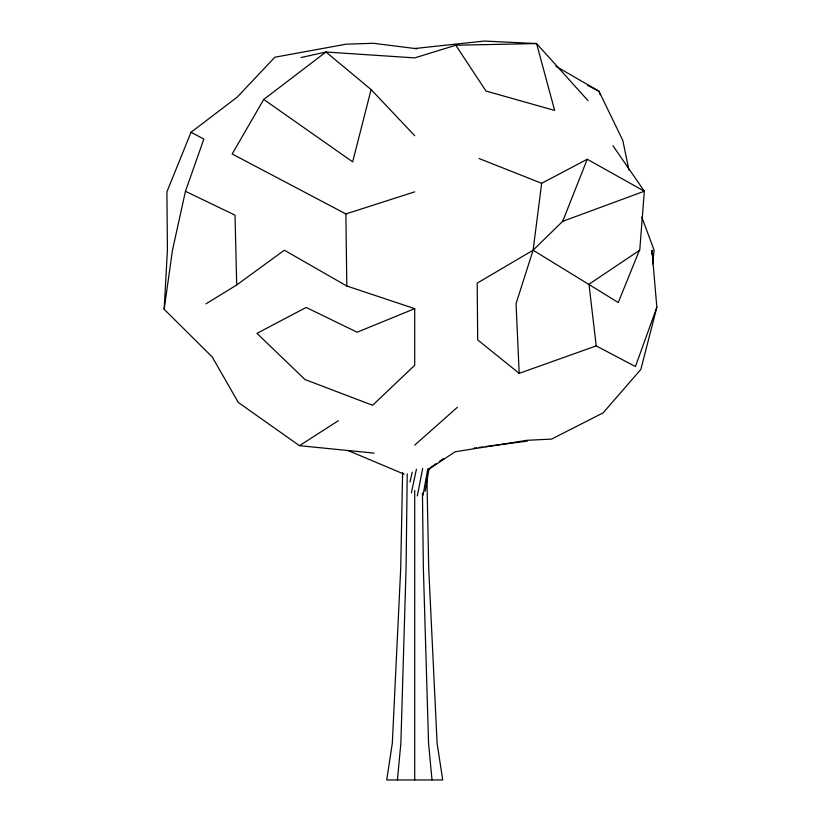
<?xml version="1.0" encoding="UTF-8"?>
<svg xmlns="http://www.w3.org/2000/svg" width="821" height="821" viewBox="0 0 821 821"><rect width="100%" height="100%" fill="white"/><g stroke="black" fill="none" stroke-linecap="round" stroke-linejoin="round"><path stroke-width="1.23" d="M407.216 473.881L406.067 568.06L400.874 743.159L397.415 779.95M402.608 472.609L400.72 568.06L392.325 743.159L386.722 779.95L442.704 779.95L437.1 743.159L428.706 568.06L426.92 477.699M374.078 453.12L299.46 445.67L238.306 402.475L212.218 356.961L164.159 309.281L167.412 250.21L166.92 191.796L191.026 132.294L237.269 97.052L274.871 57.213L346.093 44.19L373.268 43.277L417.099 48.788M651.669 254.048L651.966 250.21L656.841 307.3L640.852 369.419L603.148 412.85L551.579 439.102L526.815 440.313L455.08 451.786L427.464 470.146M652.521 263.941L654.132 250.21L641.817 217.196M596.21 345.887L519.18 373.36L516.05 303.637L533.106 250.21L541.665 183.299L587.261 159.253L644.331 191.211L639.744 250.21L588.985 284.22L596.21 345.887L635.423 366.556L656.841 307.3M164.159 309.281L172.472 250.21L185.454 191.303L203.854 139.057L191.026 132.294M425.134 491.174L429.106 468.473M423.041 495.268L427.782 468.801M417.314 495.976L422.692 468.432M411.362 492.867L416.421 469.212M409.987 482.06L412.224 472.106M301.091 57.532L325.958 52.01L371.102 89.551L352.661 161.86L263.736 99.444L232.169 153.989L345.887 213.932L414.718 191.847M519.18 373.36L477.699 339.904L477.186 283.142L533.106 250.21L562.662 221.342L587.261 159.253M639.436 250.21L618.264 302.518L533.106 250.21M414.718 445.126L457.359 407.319M263.736 99.444L325.958 52.01L414.718 57.891L455.768 45.237L536.575 43.554L588.021 100.634M205.968 303.852L236.715 284.949L284.353 250.21L346.801 286.016L414.718 308.655L414.718 365.253L372.621 405.287L305.002 379.538L256.963 333.367L306.171 307.434L357.125 332.218L414.718 308.655M430.153 467.847L436.331 463.547M439.409 461.392L443.535 458.518M299.46 445.67L338.355 420.721M562.662 221.342L644.331 191.211L612.948 145.717M473.912 448.133L476.457 447.794M479.002 447.466L482.81 446.963M485.355 446.634L527.298 441.134M414.718 48.531L484.38 41.05L536.575 43.554L554.668 110.455L486.001 91.039L455.768 45.237M479.095 158.535L541.665 183.299M348.012 450.503L404.178 474.179M185.454 191.303L235.001 215.143L236.715 284.949M587.579 85.333L598.95 91.203L622.831 140.504L628.927 170.039M555.858 66.244L598.95 91.203L600.223 94.754M371.102 89.551L414.718 135.732M432.01 779.95L428.552 743.159L423.359 568.06L422.446 492.969M345.887 213.932L346.801 286.016M414.718 490.424L414.718 779.95"/></g></svg>
